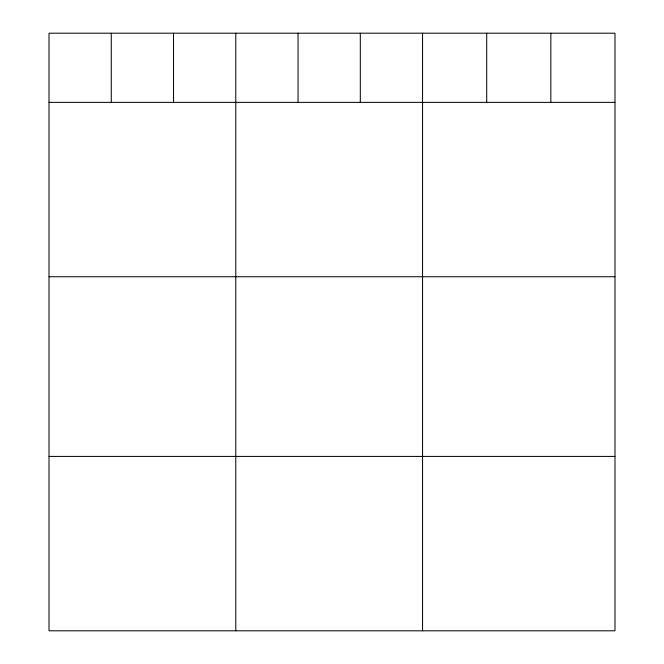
<?xml version="1.0" encoding="UTF-8"?>
<svg xmlns="http://www.w3.org/2000/svg" width="664" height="664" viewBox="0 0 664 664"><rect width="100%" height="100%" fill="white"/><g stroke="black" fill="none" stroke-linecap="round" stroke-linejoin="round"><path stroke-width="1" d="M614.989 102.364L614.989 630.8L49.011 630.8L49.011 33.2L614.989 33.2L614.989 102.364L49.011 102.364M49.011 276.747L614.989 276.747M49.011 456.417L614.989 456.417M550.846 33.2L550.846 102.364M486.704 33.2L486.704 102.364M422.553 33.2L422.553 630.8M360.303 33.2L360.303 102.364M298.045 33.2L298.045 102.364M235.786 33.2L235.786 630.8M173.528 33.2L173.528 102.364M111.27 33.2L111.27 102.364"/></g></svg>
